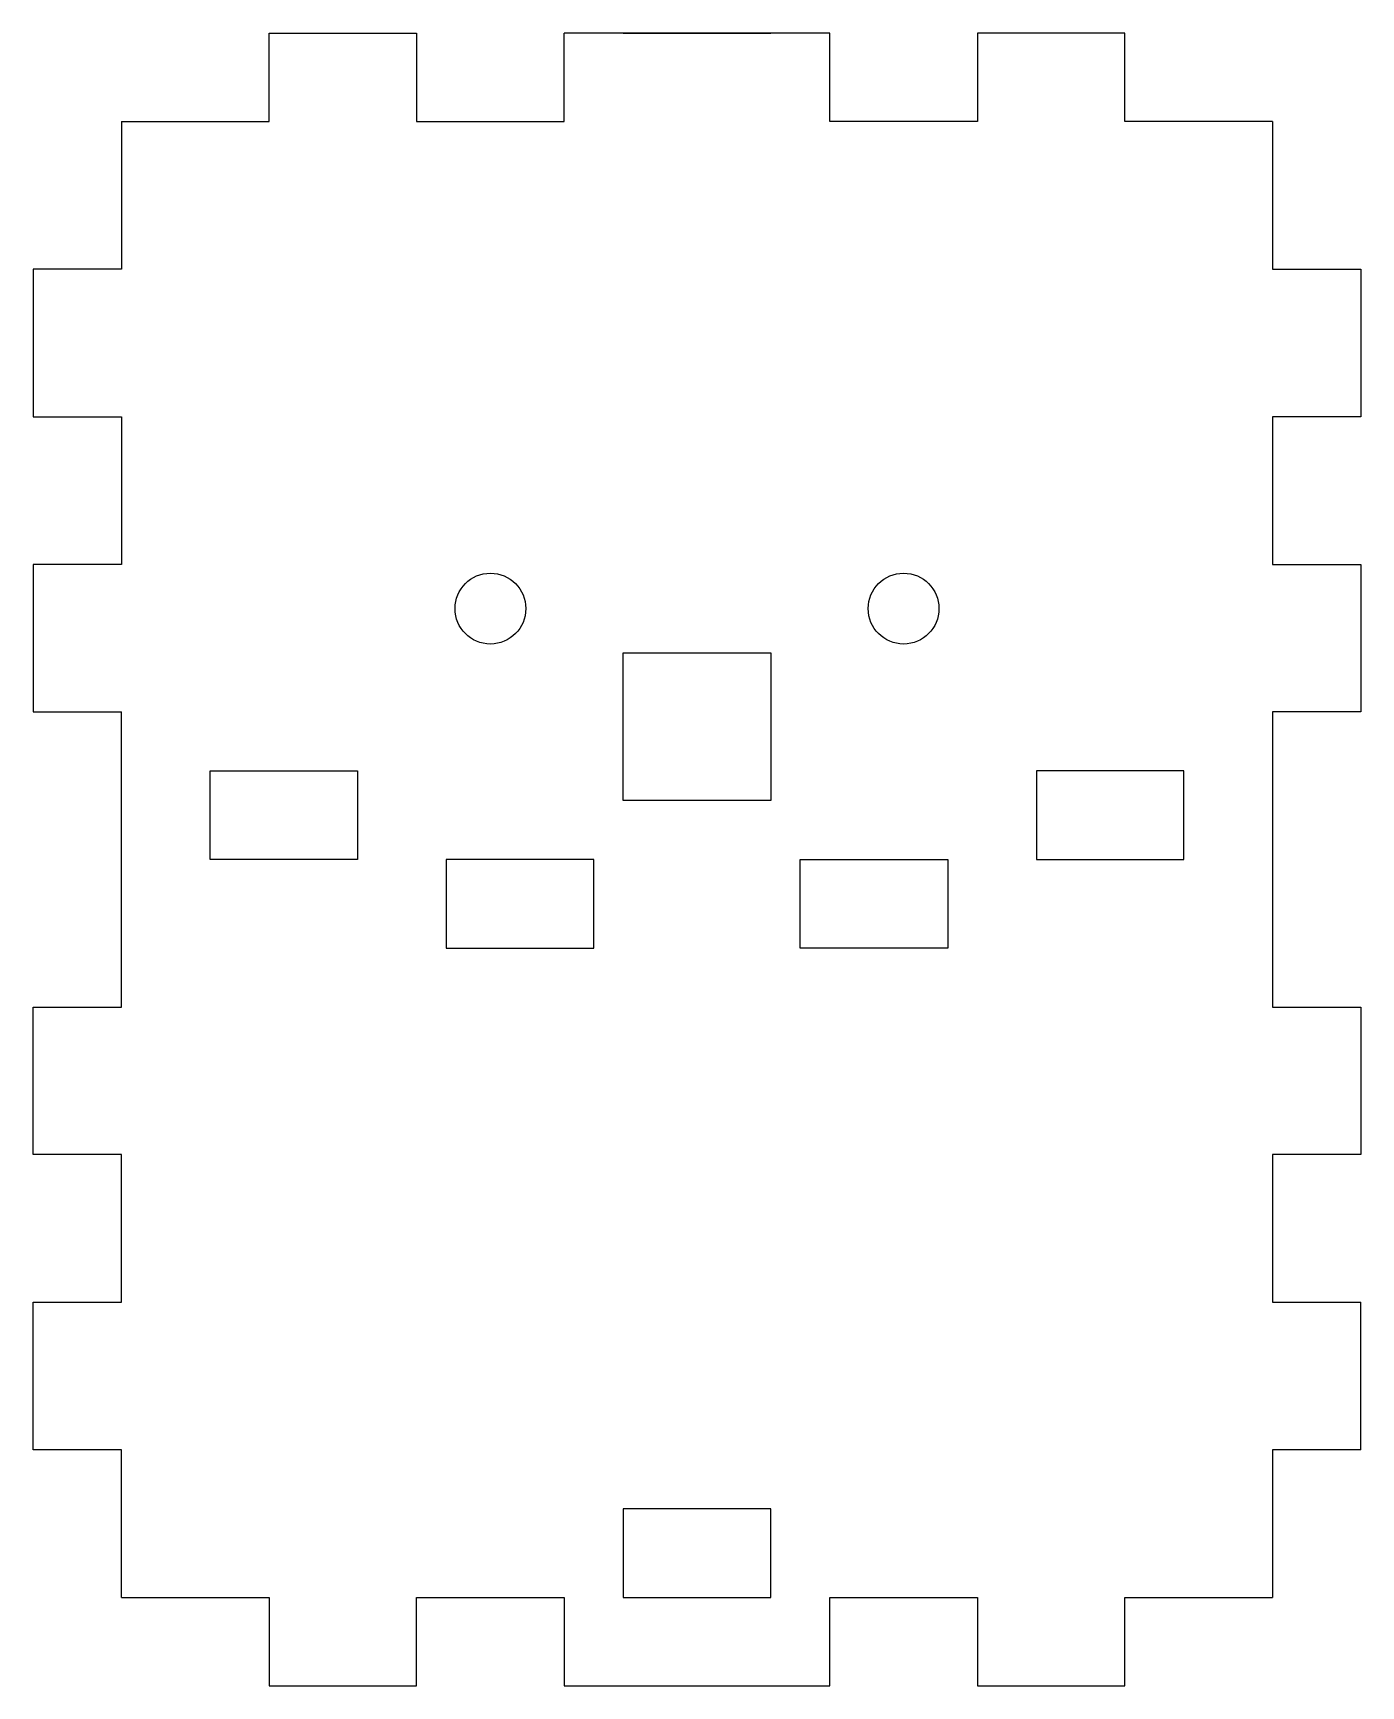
# Model space of a CAD drawing. Header units: millimetres. Extents: x 0.5 to 45.5, y -3 to 53.
import ezdxf

# ---------------------------------------------------------------- set-up
doc = ezdxf.new("R2010")
doc.units = ezdxf.units.MM
doc.layers.get('0').update_dxf_attribs({"lineweight": 25, "true_color": 0xffffff})

msp = doc.modelspace()

# ---------------------------------------------------------------- linework, layer by layer
for p, q in [((8.5, 50), (8.5, 53)), ((8.5, 53), (13.5, 53)), ((13.5, 53), (13.5, 50)), ((18.5, 50), (18.5, 53)), ((27.5, 53), (18.5, 53)), ((20.5, 53), (25.5, 53)), ((27.5, 50), (27.5, 53)), ((37.5, 53), (32.5, 53)), ((32.5, 53), (32.5, 50)), ((37.5, 53), (32.5, 53)), ((37.5, 50), (37.5, 53)), ((3.5, 50), (3.5, 45)), ((3.5, 50), (8.5, 50)), ((13.5, 50), (18.5, 50)), ((32.5, 50), (27.5, 50)), ((42.5, 50), (37.5, 50)), ((42.5, 50), (42.5, 45)), ((3.5, 45), (0.5, 45)), ((0.5, 45), (0.5, 40)), ((42.5, 45), (45.5, 45)), ((45.5, 45), (45.5, 40)), ((0.5, 40), (3.5, 40)), ((3.5, 40), (3.5, 35)), ((45.5, 40), (42.5, 40)), ((42.5, 40), (42.5, 35)), ((3.5, 35), (0.5, 35)), ((0.5, 35), (0.5, 30)), ((42.5, 35), (45.5, 35)), ((45.5, 35), (45.5, 30)), ((20.5, 32), (25.5, 32)), ((20.5, 27), (20.5, 32)), ((25.5, 32), (25.5, 27)), ((0.5, 30), (3.5, 30)), ((3.5, 20), (3.5, 30)), ((45.5, 30), (42.5, 30)), ((42.5, 30), (42.5, 20)), ((6.5, 25), (6.5, 28)), ((6.5, 28), (11.5, 28)), ((11.5, 28), (11.5, 25)), ((39.5, 28), (34.5, 28)), ((34.5, 28), (34.5, 25)), ((39.5, 25), (39.5, 28)), ((25.5, 27), (20.5, 27)), ((11.5, 25), (6.5, 25)), ((14.5, 25), (14.5, 22)), ((19.5, 25), (14.5, 25)), ((19.5, 22), (19.5, 25)), ((26.5, 22), (26.5, 25)), ((26.5, 25), (31.5, 25)), ((31.5, 25), (31.5, 22)), ((34.5, 25), (39.5, 25)), ((14.5, 22), (19.5, 22)), ((31.5, 22), (26.5, 22)), ((0.5, 15), (0.5, 20)), ((0.5, 20), (3.5, 20)), ((42.5, 20), (45.5, 20)), ((45.5, 20), (45.5, 15)), ((3.5, 15), (0.5, 15)), ((3.5, 10), (3.5, 15)), ((45.5, 15), (42.5, 15)), ((42.5, 15), (42.5, 10)), ((0.5, 5), (0.5, 10)), ((0.5, 10), (3.5, 10)), ((42.5, 10), (45.5, 10)), ((45.5, 5), (45.5, 10)), ((3.5, 5), (0.5, 5)), ((3.5, 0), (3.5, 5)), ((45.5, 5), (42.5, 5)), ((42.5, 5), (42.5, 0)), ((25.5, 3), (20.5, 3)), ((20.5, 3), (20.5, 0)), ((25.5, 0), (25.5, 3)), ((3.5, 0), (8.5, 0)), ((8.5, 0), (8.5, -3)), ((13.5, -3), (13.5, 0)), ((13.5, 0), (18.5, 0)), ((18.5, 0), (18.5, -3)), ((20.5, 0), (25.5, 0)), ((27.5, -3), (27.5, 0)), ((27.5, 0), (32.5, 0)), ((32.5, 0), (32.5, -3)), ((37.5, -3), (37.5, 0)), ((37.5, 0), (42.5, 0)), ((8.5, -3), (13.5, -3)), ((18.5, -3), (27.5, -3)), ((32.5, -3), (37.5, -3))]:
    msp.add_line(p, q)
for centre in [(16, 33.5), (30, 33.5)]:
    msp.add_circle(centre, 1.2)

doc.saveas('drawing.dxf')
